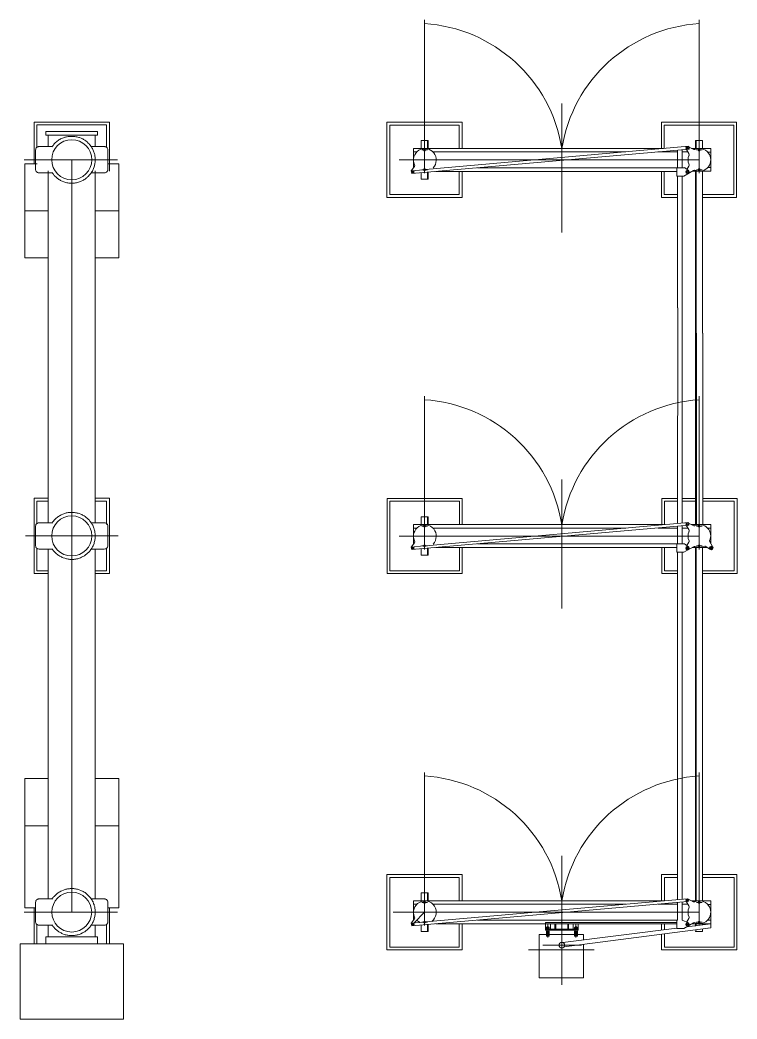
# Model space of a CAD drawing. Header units: metres. Extents: x 252 to 379, y 116 to 201.
# Drawn here: x 338.7 to 346.32, y 145.43 to 156.05 of the extents above; entities that cross this region are included whole.
import ezdxf

# ---------------------------------------------------------------- set-up
doc = ezdxf.new("R2010")
doc.units = ezdxf.units.M
doc.layers.add('KOMPONENTE', color=7, linetype='Continuous', lineweight=5)
doc.layers.add('L-STRUCTUR_SET_A', color=94, linetype='Continuous', lineweight=9)

# ---------------------------------------------------------------- blocks, each defined once
blk = doc.blocks.new('set_2s_1d')
at = {"color": 1, "lineweight": 0}
for p, q in [((24.226, -3.199), (24.226, -3.236)), ((24.776, -3.199), (24.226, -3.199)), ((24.776, -3.236), (24.226, -3.236)), ((24.251, -3.359), (24.251, -3.236)), ((24.251, -3.236), (24.751, -3.236)), ((24.355, -3.295), (24.364, -3.289)), ((24.364, -3.289), (24.374, -3.283)), ((24.374, -3.283), (24.383, -3.278)), ((24.383, -3.278), (24.393, -3.273)), ((24.393, -3.273), (24.412, -3.265)), ((24.412, -3.265), (24.42, -3.262)), ((24.42, -3.262), (24.428, -3.26)), ((24.428, -3.26), (24.436, -3.258)), ((24.436, -3.258), (24.445, -3.256)), ((24.445, -3.256), (24.453, -3.255)), ((24.453, -3.255), (24.462, -3.253)), ((24.462, -3.253), (24.472, -3.252)), ((24.472, -3.252), (24.481, -3.252)), ((24.481, -3.252), (24.501, -3.251)), ((24.501, -3.251), (24.512, -3.251)), ((24.512, -3.251), (24.523, -3.252)), ((24.523, -3.252), (24.534, -3.253)), ((24.534, -3.253), (24.545, -3.254)), ((24.545, -3.254), (24.555, -3.256)), ((24.555, -3.256), (24.565, -3.258)), ((24.565, -3.258), (24.575, -3.261)), ((24.575, -3.261), (24.584, -3.263)), ((24.584, -3.263), (24.602, -3.27)), ((24.602, -3.27), (24.61, -3.274)), ((24.61, -3.274), (24.618, -3.278)), ((24.618, -3.278), (24.626, -3.282)), ((24.626, -3.282), (24.634, -3.287)), ((24.634, -3.287), (24.641, -3.292)), ((24.641, -3.292), (24.649, -3.297)), ((24.751, -3.236), (24.751, -3.359)), ((24.776, -3.199), (24.776, -3.236)), ((24.119, -3.385), (24.117, -3.396)), ((24.117, -3.396), (24.117, -3.576)), ((24.121, -3.379), (24.119, -3.385)), ((24.124, -3.374), (24.121, -3.379)), ((24.128, -3.37), (24.124, -3.374)), ((24.133, -3.366), (24.128, -3.37)), ((24.138, -3.362), (24.133, -3.366)), ((24.143, -3.36), (24.138, -3.362)), ((24.149, -3.359), (24.143, -3.36)), ((24.155, -3.359), (24.149, -3.359)), ((24.294, -3.359), (24.155, -3.359)), ((24.291, -3.362), (24.294, -3.358)), ((24.294, -3.358), (24.297, -3.354)), ((24.297, -3.354), (24.3, -3.35)), ((24.3, -3.35), (24.303, -3.346)), ((24.303, -3.346), (24.306, -3.342)), ((24.306, -3.342), (24.309, -3.339)), ((24.309, -3.339), (24.312, -3.335)), ((24.312, -3.335), (24.315, -3.331)), ((24.315, -3.331), (24.322, -3.324)), ((24.322, -3.324), (24.33, -3.316)), ((24.33, -3.316), (24.338, -3.309)), ((24.338, -3.309), (24.346, -3.302)), ((24.346, -3.302), (24.355, -3.295)), ((24.649, -3.297), (24.656, -3.303)), ((24.656, -3.303), (24.664, -3.309)), ((24.664, -3.309), (24.677, -3.322)), ((24.677, -3.322), (24.685, -3.329)), ((24.685, -3.329), (24.691, -3.337)), ((24.691, -3.337), (24.698, -3.345)), ((24.698, -3.345), (24.704, -3.354)), ((24.704, -3.354), (24.71, -3.362)), ((24.708, -3.359), (24.847, -3.359)), ((24.71, -3.362), (24.716, -3.371)), ((24.716, -3.371), (24.721, -3.38)), ((24.721, -3.38), (24.726, -3.39)), ((24.726, -3.39), (24.734, -3.409)), ((24.847, -3.359), (24.852, -3.359)), ((24.852, -3.359), (24.858, -3.36)), ((24.858, -3.36), (24.864, -3.362)), ((24.864, -3.362), (24.869, -3.366)), ((24.869, -3.366), (24.874, -3.37)), ((24.874, -3.37), (24.878, -3.374)), ((24.878, -3.374), (24.881, -3.379)), ((24.881, -3.379), (24.883, -3.385)), ((24.883, -3.385), (24.885, -3.396)), ((24.885, -3.396), (24.885, -3.576)), ((23.995, -3.499), (24.986, -3.499)), ((24.734, -3.409), (24.737, -3.417)), ((24.737, -3.417), (24.74, -3.426)), ((24.74, -3.426), (24.743, -3.435)), ((24.743, -3.435), (24.745, -3.444)), ((24.745, -3.444), (24.747, -3.453)), ((24.747, -3.453), (24.748, -3.462)), ((24.748, -3.462), (24.749, -3.471)), ((24.749, -3.471), (24.75, -3.48)), ((24.75, -3.48), (24.751, -3.499)), ((24.751, -3.499), (24.751, -3.508)), ((24.001, -3.542), (24.001, -4.542)), ((24.001, -3.542), (24.001, -4.542)), ((24.132, -3.542), (24.001, -3.542)), ((24.117, -3.542), (24.001, -3.542)), ((24.117, -3.576), (24.117, -3.601)), ((24.117, -3.601), (24.117, -3.606)), ((24.117, -3.606), (24.119, -3.612)), ((24.724, -3.61), (24.72, -3.619)), ((24.729, -3.601), (24.724, -3.61)), ((24.733, -3.592), (24.729, -3.601)), ((24.739, -3.574), (24.733, -3.592)), ((24.742, -3.565), (24.739, -3.574)), ((24.744, -3.555), (24.742, -3.565)), ((24.746, -3.546), (24.744, -3.555)), ((24.748, -3.537), (24.746, -3.546)), ((24.749, -3.527), (24.748, -3.537)), ((24.75, -3.518), (24.749, -3.527)), ((24.751, -3.508), (24.75, -3.518)), ((24.884, -3.606), (24.883, -3.612)), ((24.885, -3.601), (24.884, -3.606)), ((24.885, -3.542), (25.001, -3.542)), ((24.885, -3.576), (24.885, -3.601)), ((25.001, -3.542), (25.001, -4.542)), ((24.119, -3.612), (24.121, -3.618)), ((24.121, -3.618), (24.124, -3.623)), ((24.124, -3.623), (24.128, -3.628)), ((24.128, -3.628), (24.133, -3.632)), ((24.133, -3.632), (24.138, -3.635)), ((24.138, -3.635), (24.143, -3.637)), ((24.143, -3.637), (24.155, -3.639)), ((24.155, -3.639), (24.294, -3.639)), ((24.251, -4.55), (24.251, -3.616)), ((24.297, -3.643), (24.291, -3.635)), ((24.299, -3.647), (24.297, -3.643)), ((24.302, -3.65), (24.299, -3.647)), ((24.305, -3.654), (24.302, -3.65)), ((24.308, -3.658), (24.305, -3.654)), ((24.311, -3.661), (24.308, -3.658)), ((24.314, -3.665), (24.311, -3.661)), ((24.317, -3.668), (24.314, -3.665)), ((24.32, -3.672), (24.317, -3.668)), ((24.334, -3.685), (24.32, -3.672)), ((24.341, -3.691), (24.334, -3.685)), ((24.349, -3.697), (24.341, -3.691)), ((24.357, -3.703), (24.349, -3.697)), ((24.365, -3.708), (24.357, -3.703)), ((24.373, -3.713), (24.365, -3.708)), ((24.381, -3.718), (24.373, -3.713)), ((24.626, -3.715), (24.618, -3.719)), ((24.634, -3.71), (24.626, -3.715)), ((24.642, -3.705), (24.634, -3.71)), ((24.649, -3.7), (24.642, -3.705)), ((24.656, -3.694), (24.649, -3.7)), ((24.664, -3.688), (24.656, -3.694)), ((24.67, -3.682), (24.664, -3.688)), ((24.677, -3.676), (24.67, -3.682)), ((24.691, -3.661), (24.677, -3.676)), ((24.697, -3.653), (24.691, -3.661)), ((24.703, -3.645), (24.697, -3.653)), ((24.709, -3.637), (24.703, -3.645)), ((24.847, -3.639), (24.708, -3.639)), ((24.715, -3.628), (24.709, -3.637)), ((24.72, -3.619), (24.715, -3.628)), ((24.751, -3.616), (24.751, -7.359)), ((24.858, -3.637), (24.847, -3.639)), ((24.864, -3.635), (24.858, -3.637)), ((24.869, -3.632), (24.864, -3.635)), ((24.874, -3.628), (24.869, -3.632)), ((24.878, -3.623), (24.874, -3.628)), ((24.881, -3.618), (24.878, -3.623)), ((24.883, -3.612), (24.881, -3.618)), ((24.39, -3.723), (24.381, -3.718)), ((24.398, -3.727), (24.39, -3.723)), ((24.418, -3.734), (24.398, -3.727)), ((24.428, -3.738), (24.418, -3.734)), ((24.438, -3.741), (24.428, -3.738)), ((24.448, -3.743), (24.438, -3.741)), ((24.459, -3.745), (24.448, -3.743)), ((24.469, -3.747), (24.459, -3.745)), ((24.48, -3.748), (24.469, -3.747)), ((24.49, -3.748), (24.48, -3.748)), ((24.501, -3.749), (24.49, -3.748)), ((24.521, -3.748), (24.501, -3.749)), ((24.532, -3.747), (24.521, -3.748)), ((24.542, -3.745), (24.532, -3.747)), ((24.552, -3.743), (24.542, -3.745)), ((24.562, -3.741), (24.552, -3.743)), ((24.572, -3.738), (24.562, -3.741)), ((24.582, -3.735), (24.572, -3.738)), ((24.592, -3.731), (24.582, -3.735)), ((24.602, -3.727), (24.592, -3.731)), ((24.618, -3.719), (24.602, -3.727)), ((24.001, -4.042), (24.251, -4.042)), ((24.751, -4.042), (25.001, -4.042)), ((24.001, -4.542), (24.251, -4.542)), ((24.001, -4.542), (24.251, -4.542)), ((24.251, -7.359), (24.251, -4.55)), ((25.001, -4.542), (24.751, -4.542)), ((24.315, -7.331), (24.322, -7.324)), ((24.322, -7.324), (24.329, -7.317)), ((24.329, -7.317), (24.337, -7.31)), ((24.337, -7.31), (24.345, -7.303)), ((24.345, -7.303), (24.353, -7.297)), ((24.353, -7.297), (24.361, -7.291)), ((24.361, -7.291), (24.37, -7.285)), ((24.37, -7.285), (24.379, -7.28)), ((24.379, -7.28), (24.388, -7.275)), ((24.388, -7.275), (24.407, -7.267)), ((24.407, -7.267), (24.416, -7.263)), ((24.416, -7.263), (24.425, -7.26)), ((24.425, -7.26), (24.434, -7.258)), ((24.434, -7.258), (24.443, -7.255)), ((24.443, -7.255), (24.453, -7.253)), ((24.453, -7.253), (24.462, -7.251)), ((24.462, -7.251), (24.472, -7.25)), ((24.472, -7.25), (24.482, -7.249)), ((24.482, -7.249), (24.501, -7.249)), ((24.501, -7.249), (24.511, -7.249)), ((24.511, -7.249), (24.521, -7.249)), ((24.521, -7.249), (24.531, -7.25)), ((24.531, -7.25), (24.541, -7.252)), ((24.541, -7.252), (24.551, -7.254)), ((24.551, -7.254), (24.56, -7.256)), ((24.56, -7.256), (24.57, -7.258)), ((24.57, -7.258), (24.58, -7.261)), ((24.58, -7.261), (24.598, -7.268)), ((24.598, -7.268), (24.608, -7.272)), ((24.608, -7.272), (24.617, -7.277)), ((24.617, -7.277), (24.625, -7.282)), ((24.625, -7.282), (24.634, -7.287)), ((24.634, -7.287), (24.642, -7.292)), ((24.642, -7.292), (24.65, -7.298)), ((24.65, -7.298), (24.658, -7.305)), ((24.658, -7.305), (24.666, -7.311)), ((24.666, -7.311), (24.68, -7.325)), ((24.68, -7.325), (24.688, -7.333)), ((24.119, -7.385), (24.117, -7.396)), ((24.117, -7.396), (24.117, -7.576)), ((24.121, -7.379), (24.119, -7.385)), ((24.124, -7.374), (24.121, -7.379)), ((24.128, -7.37), (24.124, -7.374)), ((24.133, -7.366), (24.128, -7.37)), ((24.138, -7.362), (24.133, -7.366)), ((24.143, -7.36), (24.138, -7.362)), ((24.149, -7.359), (24.143, -7.36)), ((24.155, -7.359), (24.149, -7.359)), ((24.294, -7.359), (24.155, -7.359)), ((24.291, -7.362), (24.294, -7.358)), ((24.294, -7.358), (24.297, -7.354)), ((24.297, -7.354), (24.3, -7.35)), ((24.3, -7.35), (24.303, -7.346)), ((24.303, -7.346), (24.306, -7.342)), ((24.306, -7.342), (24.309, -7.338)), ((24.309, -7.338), (24.312, -7.335)), ((24.312, -7.335), (24.315, -7.331)), ((24.688, -7.333), (24.695, -7.341)), ((24.695, -7.341), (24.701, -7.349)), ((24.701, -7.349), (24.707, -7.358)), ((24.707, -7.358), (24.713, -7.367)), ((24.708, -7.359), (24.847, -7.359)), ((24.713, -7.367), (24.719, -7.376)), ((24.719, -7.376), (24.724, -7.385)), ((24.724, -7.385), (24.728, -7.395)), ((24.728, -7.395), (24.736, -7.415)), ((24.736, -7.415), (24.739, -7.423)), ((24.739, -7.423), (24.741, -7.431)), ((24.741, -7.431), (24.744, -7.439)), ((24.847, -7.359), (24.852, -7.359)), ((24.852, -7.359), (24.858, -7.36)), ((24.858, -7.36), (24.864, -7.362)), ((24.864, -7.362), (24.869, -7.366)), ((24.869, -7.366), (24.874, -7.37)), ((24.874, -7.37), (24.878, -7.374)), ((24.878, -7.374), (24.881, -7.379)), ((24.881, -7.379), (24.883, -7.385)), ((24.883, -7.385), (24.885, -7.396)), ((24.885, -7.396), (24.885, -7.576)), ((24.993, -7.499), (24.008, -7.499)), ((24.744, -7.439), (24.746, -7.448)), ((24.746, -7.448), (24.747, -7.456)), ((24.747, -7.539), (24.746, -7.549)), ((24.747, -7.456), (24.748, -7.465)), ((24.749, -7.529), (24.747, -7.539)), ((24.748, -7.465), (24.749, -7.473)), ((24.749, -7.473), (24.75, -7.482)), ((24.75, -7.519), (24.749, -7.529)), ((24.75, -7.482), (24.751, -7.499)), ((24.751, -7.509), (24.75, -7.519)), ((24.751, -7.499), (24.751, -7.509)), ((24.117, -7.576), (24.117, -7.601)), ((24.117, -7.601), (24.117, -7.606)), ((24.117, -7.606), (24.119, -7.612)), ((24.119, -7.612), (24.121, -7.618)), ((24.121, -7.618), (24.124, -7.623)), ((24.124, -7.623), (24.128, -7.628)), ((24.128, -7.628), (24.133, -7.632)), ((24.133, -7.632), (24.138, -7.635)), ((24.138, -7.635), (24.143, -7.637)), ((24.143, -7.637), (24.155, -7.639)), ((24.155, -7.639), (24.294, -7.639)), ((24.251, -11.359), (24.251, -7.639)), ((24.297, -7.644), (24.291, -7.635)), ((24.301, -7.648), (24.297, -7.644)), ((24.304, -7.653), (24.301, -7.648)), ((24.703, -7.645), (24.697, -7.653)), ((24.708, -7.638), (24.703, -7.645)), ((24.713, -7.63), (24.708, -7.638)), ((24.847, -7.639), (24.708, -7.639)), ((24.718, -7.622), (24.713, -7.63)), ((24.723, -7.614), (24.718, -7.622)), ((24.727, -7.605), (24.723, -7.614)), ((24.731, -7.597), (24.727, -7.605)), ((24.738, -7.578), (24.731, -7.597)), ((24.741, -7.568), (24.738, -7.578)), ((24.743, -7.559), (24.741, -7.568)), ((24.746, -7.549), (24.743, -7.559)), ((24.751, -7.639), (24.751, -8.484)), ((24.858, -7.637), (24.847, -7.639)), ((24.864, -7.635), (24.858, -7.637)), ((24.869, -7.632), (24.864, -7.635)), ((24.874, -7.628), (24.869, -7.632)), ((24.878, -7.623), (24.874, -7.628)), ((24.881, -7.618), (24.878, -7.623)), ((24.883, -7.612), (24.881, -7.618)), ((24.884, -7.606), (24.883, -7.612)), ((24.885, -7.601), (24.884, -7.606)), ((24.885, -7.576), (24.885, -7.601)), ((24.307, -7.657), (24.304, -7.653)), ((24.311, -7.661), (24.307, -7.657)), ((24.314, -7.665), (24.311, -7.661)), ((24.318, -7.669), (24.314, -7.665)), ((24.321, -7.673), (24.318, -7.669)), ((24.325, -7.676), (24.321, -7.673)), ((24.34, -7.69), (24.325, -7.676)), ((24.348, -7.696), (24.34, -7.69)), ((24.356, -7.702), (24.348, -7.696)), ((24.364, -7.708), (24.356, -7.702)), ((24.373, -7.713), (24.364, -7.708)), ((24.382, -7.718), (24.373, -7.713)), ((24.391, -7.723), (24.382, -7.718)), ((24.4, -7.727), (24.391, -7.723)), ((24.409, -7.731), (24.4, -7.727)), ((24.427, -7.737), (24.409, -7.731)), ((24.436, -7.74), (24.427, -7.737)), ((24.445, -7.742), (24.436, -7.74)), ((24.454, -7.744), (24.445, -7.742)), ((24.463, -7.746), (24.454, -7.744)), ((24.473, -7.747), (24.463, -7.746)), ((24.482, -7.748), (24.473, -7.747)), ((24.491, -7.748), (24.482, -7.748)), ((24.501, -7.749), (24.491, -7.748)), ((24.522, -7.748), (24.501, -7.749)), ((24.532, -7.747), (24.522, -7.748)), ((24.543, -7.745), (24.532, -7.747)), ((24.553, -7.743), (24.543, -7.745)), ((24.564, -7.741), (24.553, -7.743)), ((24.574, -7.738), (24.564, -7.741)), ((24.584, -7.734), (24.574, -7.738)), ((24.594, -7.731), (24.584, -7.734)), ((24.603, -7.726), (24.594, -7.731)), ((24.62, -7.718), (24.603, -7.726)), ((24.628, -7.714), (24.62, -7.718)), ((24.636, -7.709), (24.628, -7.714)), ((24.644, -7.704), (24.636, -7.709)), ((24.651, -7.698), (24.644, -7.704)), ((24.659, -7.692), (24.651, -7.698)), ((24.666, -7.686), (24.659, -7.692)), ((24.672, -7.68), (24.666, -7.686)), ((24.679, -7.674), (24.672, -7.68)), ((24.692, -7.66), (24.679, -7.674)), ((24.697, -7.653), (24.692, -7.66)), ((24.751, -8.484), (24.751, -11.359)), ((24.001, -10.08), (24.251, -10.08)), ((24.001, -11.455), (24.001, -10.08)), ((24.751, -10.08), (25.001, -10.08)), ((25.001, -10.08), (25.001, -11.455)), ((24.501, -10.639), (24.501, -10.515)), ((24.001, -10.58), (24.251, -10.58)), ((24.751, -10.58), (25.001, -10.58)), ((24.421, -11.262), (24.43, -11.259)), ((24.43, -11.259), (24.439, -11.256)), ((24.439, -11.256), (24.448, -11.254)), ((24.448, -11.254), (24.457, -11.252)), ((24.457, -11.252), (24.466, -11.251)), ((24.466, -11.251), (24.476, -11.25)), ((24.476, -11.25), (24.485, -11.249)), ((24.485, -11.249), (24.504, -11.248)), ((24.504, -11.248), (24.513, -11.248)), ((24.513, -11.248), (24.523, -11.249)), ((24.523, -11.249), (24.532, -11.25)), ((24.532, -11.25), (24.542, -11.252)), ((24.542, -11.252), (24.551, -11.254)), ((24.551, -11.254), (24.561, -11.256)), ((24.561, -11.256), (24.57, -11.258)), ((24.57, -11.258), (24.579, -11.261)), ((24.133, -11.365), (24.128, -11.37)), ((24.138, -11.362), (24.133, -11.365)), ((24.143, -11.36), (24.138, -11.362)), ((24.149, -11.359), (24.143, -11.36)), ((24.155, -11.359), (24.149, -11.359)), ((24.294, -11.359), (24.155, -11.359)), ((24.291, -11.36), (24.292, -11.358)), ((24.291, -11.362), (24.291, -11.36)), ((24.292, -11.358), (24.294, -11.355)), ((24.294, -11.355), (24.296, -11.351)), ((24.296, -11.351), (24.3, -11.347)), ((24.3, -11.347), (24.304, -11.343)), ((24.304, -11.343), (24.308, -11.338)), ((24.308, -11.338), (24.314, -11.332)), ((24.314, -11.332), (24.327, -11.319)), ((24.327, -11.319), (24.335, -11.312)), ((24.335, -11.312), (24.342, -11.305)), ((24.342, -11.305), (24.35, -11.299)), ((24.35, -11.299), (24.358, -11.293)), ((24.358, -11.293), (24.367, -11.287)), ((24.367, -11.287), (24.376, -11.282)), ((24.376, -11.282), (24.385, -11.277)), ((24.385, -11.277), (24.394, -11.273)), ((24.394, -11.273), (24.412, -11.265)), ((24.412, -11.265), (24.421, -11.262)), ((24.579, -11.261), (24.597, -11.268)), ((24.597, -11.268), (24.606, -11.272)), ((24.606, -11.272), (24.615, -11.276)), ((24.615, -11.276), (24.624, -11.281)), ((24.624, -11.281), (24.633, -11.286)), ((24.633, -11.286), (24.642, -11.292)), ((24.642, -11.292), (24.65, -11.298)), ((24.65, -11.298), (24.658, -11.304)), ((24.658, -11.304), (24.666, -11.311)), ((24.666, -11.311), (24.68, -11.325)), ((24.68, -11.325), (24.687, -11.332)), ((24.687, -11.332), (24.694, -11.34)), ((24.694, -11.34), (24.7, -11.348)), ((24.7, -11.348), (24.706, -11.356)), ((24.706, -11.356), (24.712, -11.364)), ((24.708, -11.359), (24.847, -11.359)), ((24.712, -11.364), (24.717, -11.373)), ((24.847, -11.359), (24.852, -11.359)), ((24.852, -11.359), (24.858, -11.36)), ((24.858, -11.36), (24.864, -11.362)), ((24.864, -11.362), (24.869, -11.365)), ((24.869, -11.365), (24.874, -11.37)), ((24.117, -11.455), (24.001, -11.455)), ((24.119, -11.385), (24.117, -11.396)), ((24.117, -11.396), (24.117, -11.576)), ((24.121, -11.379), (24.119, -11.385)), ((24.124, -11.374), (24.121, -11.379)), ((24.128, -11.37), (24.124, -11.374)), ((24.717, -11.373), (24.722, -11.382)), ((24.722, -11.382), (24.727, -11.391)), ((24.727, -11.391), (24.734, -11.41)), ((24.734, -11.41), (24.738, -11.418)), ((24.738, -11.418), (24.74, -11.427)), ((24.74, -11.427), (24.743, -11.436)), ((24.743, -11.436), (24.745, -11.444)), ((24.745, -11.444), (24.747, -11.453)), ((24.747, -11.453), (24.748, -11.462)), ((24.748, -11.462), (24.749, -11.471)), ((24.749, -11.471), (24.75, -11.48)), ((24.874, -11.37), (24.878, -11.374)), ((24.878, -11.374), (24.881, -11.379)), ((24.881, -11.379), (24.883, -11.385)), ((24.883, -11.385), (24.885, -11.396)), ((24.885, -11.396), (24.885, -11.576)), ((25.001, -11.455), (24.885, -11.455)), ((24.986, -11.499), (23.995, -11.499)), ((24.117, -11.576), (24.117, -11.601)), ((24.739, -11.576), (24.732, -11.594)), ((24.741, -11.566), (24.739, -11.576)), ((24.744, -11.557), (24.741, -11.566)), ((24.746, -11.547), (24.744, -11.557)), ((24.748, -11.537), (24.746, -11.547)), ((24.749, -11.528), (24.748, -11.537)), ((24.75, -11.518), (24.749, -11.528)), ((24.75, -11.48), (24.751, -11.499)), ((24.751, -11.508), (24.75, -11.518)), ((24.751, -11.499), (24.751, -11.508)), ((24.885, -11.576), (24.885, -11.601)), ((24.117, -11.601), (24.117, -11.606)), ((24.117, -11.606), (24.119, -11.612)), ((24.119, -11.612), (24.121, -11.618)), ((24.121, -11.618), (24.124, -11.623)), ((24.124, -11.623), (24.128, -11.628)), ((24.128, -11.628), (24.133, -11.632)), ((24.133, -11.632), (24.138, -11.635)), ((24.138, -11.635), (24.143, -11.637)), ((24.143, -11.637), (24.155, -11.639)), ((24.155, -11.639), (24.294, -11.639)), ((24.251, -11.639), (24.251, -11.761)), ((24.298, -11.645), (24.291, -11.635)), ((24.302, -11.65), (24.298, -11.645)), ((24.305, -11.654), (24.302, -11.65)), ((24.309, -11.659), (24.305, -11.654)), ((24.313, -11.663), (24.309, -11.659)), ((24.317, -11.668), (24.313, -11.663)), ((24.321, -11.672), (24.317, -11.668)), ((24.325, -11.676), (24.321, -11.672)), ((24.329, -11.68), (24.325, -11.676)), ((24.342, -11.692), (24.329, -11.68)), ((24.669, -11.684), (24.662, -11.69)), ((24.676, -11.677), (24.669, -11.684)), ((24.689, -11.663), (24.676, -11.677)), ((24.696, -11.655), (24.689, -11.663)), ((24.702, -11.647), (24.696, -11.655)), ((24.708, -11.638), (24.702, -11.647)), ((24.713, -11.63), (24.708, -11.638)), ((24.847, -11.639), (24.708, -11.639)), ((24.719, -11.621), (24.713, -11.63)), ((24.723, -11.612), (24.719, -11.621)), ((24.728, -11.603), (24.723, -11.612)), ((24.732, -11.594), (24.728, -11.603)), ((24.751, -11.761), (24.751, -11.639)), ((24.858, -11.637), (24.847, -11.639)), ((24.864, -11.635), (24.858, -11.637)), ((24.869, -11.632), (24.864, -11.635)), ((24.874, -11.628), (24.869, -11.632)), ((24.878, -11.623), (24.874, -11.628)), ((24.881, -11.618), (24.878, -11.623)), ((24.883, -11.612), (24.881, -11.618)), ((24.884, -11.606), (24.883, -11.612)), ((24.885, -11.601), (24.884, -11.606)), ((24.226, -11.761), (24.226, -11.836)), ((24.776, -11.761), (24.226, -11.761)), ((24.251, -11.761), (24.751, -11.761)), ((24.349, -11.698), (24.342, -11.692)), ((24.357, -11.703), (24.349, -11.698)), ((24.364, -11.708), (24.357, -11.703)), ((24.372, -11.713), (24.364, -11.708)), ((24.379, -11.717), (24.372, -11.713)), ((24.387, -11.721), (24.379, -11.717)), ((24.395, -11.725), (24.387, -11.721)), ((24.403, -11.729), (24.395, -11.725)), ((24.422, -11.736), (24.403, -11.729)), ((24.432, -11.739), (24.422, -11.736)), ((24.441, -11.741), (24.432, -11.739)), ((24.451, -11.744), (24.441, -11.741)), ((24.461, -11.745), (24.451, -11.744)), ((24.471, -11.747), (24.461, -11.745)), ((24.481, -11.748), (24.471, -11.747)), ((24.491, -11.748), (24.481, -11.748)), ((24.501, -11.749), (24.491, -11.748)), ((24.521, -11.748), (24.501, -11.749)), ((24.531, -11.747), (24.521, -11.748)), ((24.541, -11.745), (24.531, -11.747)), ((24.551, -11.744), (24.541, -11.745)), ((24.56, -11.741), (24.551, -11.744)), ((24.57, -11.739), (24.56, -11.741)), ((24.58, -11.736), (24.57, -11.739)), ((24.589, -11.732), (24.58, -11.736)), ((24.598, -11.729), (24.589, -11.732)), ((24.615, -11.721), (24.598, -11.729)), ((24.623, -11.716), (24.615, -11.721)), ((24.631, -11.712), (24.623, -11.716)), ((24.639, -11.707), (24.631, -11.712)), ((24.647, -11.701), (24.639, -11.707)), ((24.655, -11.696), (24.647, -11.701)), ((24.662, -11.69), (24.655, -11.696)), ((24.776, -11.836), (24.776, -11.761))]:
    blk.add_line(p, q, dxfattribs=at)
at = {"color": 7, "lineweight": 0}
blk.add_line((24.501, -3.499), (24.501, -11.499), dxfattribs=at)
at = {"color": 1, "lineweight": 0, "elevation": 0.449}
blk.add_lwpolyline([(25.051, -11.836), (23.951, -11.836), (23.951, -12.636), (25.051, -12.636)], close=True, dxfattribs=at)
at = {"color": 1, "lineweight": 0}
for centre, radius in [((24.501, -3.499), 0.213), ((24.501, -7.499), 0.213), ((24.501, -11.499), 0.212)]:
    blk.add_circle(centre, radius, dxfattribs=at)
at = {"layer": 'KOMPONENTE', "color": 1}
for p, q in [((28.251, -3.642), (28.251, -2.013)), ((31.171, -3.642), (31.171, -2.013)), ((29.711, -4.272), (29.711, -3.131)), ((28.216, -3.295), (28.216, -3.379)), ((28.281, -3.395), (28.221, -3.395)), ((28.251, -3.36), (28.251, -3.425)), ((28.283, -3.295), (28.283, -3.379)), ((28.291, -3.295), (28.291, -3.379)), ((30.942, -3.397), (30.942, -3.583)), ((30.989, -3.583), (30.989, -3.392)), ((31.035, -3.39), (31.061, -3.432)), ((31.106, -3.388), (31.059, -3.362)), ((31.131, -3.295), (31.131, -3.379)), ((31.138, -3.295), (31.138, -3.379)), ((31.141, -3.395), (31.201, -3.395)), ((31.171, -3.355), (31.171, -3.42)), ((31.206, -3.295), (31.206, -3.379)), ((27.981, -3.5), (31.171, -3.5)), ((28.17, -3.415), (28.134, -3.415)), ((31.05, -3.415), (30.989, -3.415)), ((31.294, -3.418), (31.261, -3.418)), ((28.143, -3.572), (28.108, -3.617)), ((28.281, -3.605), (28.221, -3.605)), ((28.251, -3.575), (28.251, -3.635)), ((28.815, -3.584), (31.017, -3.584)), ((31.061, -3.567), (31.038, -3.601)), ((31.141, -3.605), (31.201, -3.605)), ((31.171, -3.575), (31.171, -3.635)), ((31.261, -3.583), (31.294, -3.583)), ((28.216, -3.636), (28.216, -3.705)), ((28.283, -3.63), (28.283, -3.705)), ((28.291, -3.63), (28.291, -3.705)), ((30.942, -3.673), (30.941, -5.072)), ((30.989, -4.864), (30.989, -3.673)), ((31.131, -3.622), (31.131, -4.862)), ((31.138, -3.622), (31.138, -5.344)), ((31.206, -3.622), (31.206, -5.344)), ((30.989, -7.362), (30.991, -4.864)), ((31.133, -4.862), (31.133, -7.379)), ((30.943, -5.072), (30.942, -7.366)), ((31.141, -5.344), (31.141, -7.379)), ((31.208, -5.344), (31.208, -7.379)), ((28.251, -7.642), (28.251, -6.013)), ((31.171, -7.642), (31.171, -6.013)), ((29.711, -8.272), (29.711, -7.131)), ((28.216, -7.379), (28.216, -7.295)), ((28.283, -7.379), (28.283, -7.295)), ((28.291, -7.379), (28.291, -7.295)), ((28.17, -7.415), (28.134, -7.415)), ((28.281, -7.395), (28.221, -7.395)), ((28.251, -7.365), (28.251, -7.425)), ((30.942, -7.397), (30.942, -7.403)), ((30.942, -7.402), (30.942, -7.583)), ((30.942, -7.403), (30.942, -7.583)), ((30.989, -7.396), (30.989, -7.392)), ((30.989, -7.583), (30.989, -7.395)), ((30.989, -7.583), (30.989, -7.396)), ((31.05, -7.415), (30.989, -7.415)), ((31.035, -7.39), (31.061, -7.432)), ((31.035, -7.39), (31.061, -7.432)), ((31.106, -7.388), (31.059, -7.362)), ((31.141, -7.395), (31.201, -7.395)), ((31.171, -7.365), (31.171, -7.425)), ((31.294, -7.418), (31.261, -7.418)), ((27.981, -7.5), (30.499, -7.5)), ((27.981, -7.5), (31.171, -7.5)), ((28.311, -7.5), (28.266, -7.5)), ((28.143, -7.572), (28.108, -7.617)), ((28.216, -7.636), (28.216, -7.705)), ((28.281, -7.605), (28.221, -7.605)), ((28.251, -7.575), (28.251, -7.635)), ((28.283, -7.63), (28.283, -7.705)), ((28.291, -7.629), (28.291, -7.705)), ((28.815, -7.584), (31.014, -7.583)), ((31.061, -7.567), (31.038, -7.601)), ((31.131, -7.622), (31.131, -11.379)), ((31.138, -7.622), (31.138, -11.379)), ((31.141, -7.605), (31.201, -7.605)), ((31.171, -7.575), (31.171, -7.635)), ((31.206, -7.622), (31.206, -11.379)), ((31.292, -7.643), (31.233, -7.607)), ((31.316, -7.619), (31.282, -7.555)), ((30.942, -7.673), (30.942, -11.366)), ((30.989, -11.362), (30.989, -7.673)), ((28.251, -11.642), (28.251, -10.013)), ((31.171, -11.642), (31.171, -10.013)), ((31.171, -11.642), (31.171, -10.7)), ((29.711, -12.272), (29.711, -11.131)), ((28.216, -11.379), (28.216, -11.295)), ((28.251, -11.425), (28.251, -11.365)), ((28.283, -11.379), (28.283, -11.295)), ((28.291, -11.379), (28.291, -11.295)), ((31.106, -11.388), (31.059, -11.362)), ((31.171, -11.425), (31.171, -11.365)), ((28.17, -11.415), (28.134, -11.415)), ((28.281, -11.395), (28.221, -11.395)), ((30.942, -11.397), (30.942, -11.583)), ((30.989, -11.415), (30.989, -11.393)), ((30.989, -11.583), (30.989, -11.393)), ((31.05, -11.415), (30.989, -11.415)), ((31.035, -11.39), (31.061, -11.432)), ((31.141, -11.395), (31.201, -11.395)), ((31.294, -11.418), (31.261, -11.418)), ((27.918, -11.5), (31.171, -11.5)), ((28.143, -11.571), (28.108, -11.617)), ((28.251, -11.5), (28.141, -11.612)), ((28.251, -11.638), (28.251, -11.573)), ((31.061, -11.567), (31.038, -11.601)), ((31.171, -11.64), (31.171, -11.575)), ((28.216, -11.636), (28.216, -11.705)), ((28.281, -11.605), (28.221, -11.605)), ((28.283, -11.63), (28.283, -11.705)), ((28.291, -11.629), (28.291, -11.705)), ((28.816, -11.583), (30.942, -11.583)), ((29.536, -11.61), (29.536, -11.69)), ((29.591, -11.61), (29.536, -11.61)), ((29.886, -11.681), (29.536, -11.681)), ((29.55, -11.691), (29.55, -11.682)), ((29.556, -11.661), (29.556, -11.67)), ((29.556, -11.672), (29.556, -11.681)), ((29.557, -11.691), (29.557, -11.682)), ((29.561, -11.63), (29.561, -11.769)), ((29.565, -11.691), (29.565, -11.682)), ((29.567, -11.661), (29.567, -11.67)), ((29.567, -11.672), (29.567, -11.681)), ((29.572, -11.691), (29.572, -11.682)), ((29.646, -11.61), (29.591, -11.61)), ((29.591, -11.622), (29.591, -11.69)), ((29.638, -11.622), (29.638, -11.69)), ((29.776, -11.61), (29.646, -11.61)), ((29.646, -11.622), (29.646, -11.69)), ((29.723, -11.823), (30.935, -11.668)), ((31.294, -11.665), (29.735, -11.868)), ((29.776, -11.61), (29.831, -11.61)), ((29.776, -11.622), (29.776, -11.69)), ((29.783, -11.622), (29.783, -11.69)), ((29.831, -11.61), (30.935, -11.61)), ((29.831, -11.622), (29.831, -11.69)), ((29.85, -11.691), (29.85, -11.682)), ((29.856, -11.661), (29.856, -11.67)), ((29.856, -11.672), (29.856, -11.681)), ((29.857, -11.691), (29.857, -11.682)), ((29.861, -11.63), (29.861, -11.769)), ((29.865, -11.691), (29.865, -11.682)), ((29.867, -11.661), (29.867, -11.67)), ((29.867, -11.672), (29.867, -11.681)), ((29.872, -11.691), (29.872, -11.682)), ((29.886, -11.622), (29.886, -11.69)), ((31.04, -11.655), (31.294, -11.622)), ((31.131, -11.622), (31.131, -11.647)), ((31.138, -11.622), (31.138, -11.645)), ((31.141, -11.605), (31.201, -11.605)), ((31.206, -11.622), (31.206, -11.632)), ((31.206, -11.682), (31.206, -11.705)), ((31.261, -11.583), (31.294, -11.583)), ((31.262, -11.671), (31.294, -11.665)), ((31.294, -11.665), (31.294, -11.622)), ((29.886, -11.69), (29.536, -11.69)), ((31.131, -11.697), (31.131, -11.705)), ((31.138, -11.695), (31.138, -11.705)), ((29.921, -11.851), (29.51, -11.851))]:
    blk.add_line(p, q, dxfattribs=at)
for points in [[(29.711, -2.9), (29.711, -3.6)], [(31.06, -3.356), (31.064, -3.386), (28.115, -3.645), (28.108, -3.617), (28.241, -3.605)], [(30.792, -3.379), (28.134, -3.379), (28.134, -3.584)], [(28.291, -3.295), (28.216, -3.295)], [(28.262, -3.604), (31.06, -3.356)], [(31.095, -3.622), (31.294, -3.622), (31.294, -3.379), (31.089, -3.379)], [(31.206, -3.295), (31.131, -3.295)], [(30.391, -3.415), (28.341, -3.415)], [(30.844, -3.415), (30.733, -3.415)], [(30.942, -3.415), (30.844, -3.415)], [(30.935, -3.583), (30.935, -3.673), (31.009, -3.673), (31.11, -3.614)], [(31.014, -3.583), (31.057, -3.614)], [(28.291, -3.705), (28.216, -3.705)], [(28.373, -3.623), (30.937, -3.623)], [(29.711, -6.9), (29.711, -7.6)], [(28.291, -7.295), (28.216, -7.295)], [(31.058, -7.356), (31.062, -7.386), (28.115, -7.645), (28.108, -7.617), (28.24, -7.605)], [(30.79, -7.379), (28.134, -7.379), (28.134, -7.584)], [(28.262, -7.604), (31.058, -7.356)], [(30.39, -7.415), (28.341, -7.415)], [(30.844, -7.415), (30.734, -7.415)], [(30.942, -7.415), (30.844, -7.415)], [(31.294, -7.578), (31.294, -7.379), (31.089, -7.379)], [(28.373, -7.623), (30.935, -7.623)], [(30.935, -7.583), (30.935, -7.673), (31.009, -7.673), (31.11, -7.614)], [(31.014, -7.583), (31.057, -7.614)], [(31.095, -7.622), (31.258, -7.622)], [(28.291, -7.705), (28.216, -7.705)], [(29.711, -10.9), (29.711, -11.6)], [(31.043, -11.357), (31.047, -11.387), (28.115, -11.645), (28.108, -11.617), (28.24, -11.605)], [(28.291, -11.295), (28.216, -11.295)], [(28.262, -11.603), (31.043, -11.357)], [(28.134, -11.5), (28.134, -11.379), (29.869, -11.379)], [(30.798, -11.379), (28.134, -11.379), (28.134, -11.583)], [(30.391, -11.415), (28.341, -11.415)], [(30.844, -11.415), (30.735, -11.415)], [(30.942, -11.415), (30.844, -11.415)], [(31.095, -11.622), (31.294, -11.622), (31.294, -11.379), (31.089, -11.379)], [(29.711, -11.55), (29.711, -12.25)], [(28.373, -11.622), (30.935, -11.622)], [(29.547, -11.67), (29.547, -11.661)], [(29.547, -11.681), (29.547, -11.672)], [(29.55, -11.682), (29.572, -11.682)], [(29.551, -11.66), (29.571, -11.66)], [(29.551, -11.671), (29.571, -11.671)], [(29.551, -11.671), (29.571, -11.671)], [(29.56, -11.67), (29.56, -11.661)], [(29.56, -11.681), (29.56, -11.672)], [(29.575, -11.67), (29.575, -11.661)], [(29.575, -11.681), (29.575, -11.672)], [(29.847, -11.67), (29.847, -11.661)], [(29.847, -11.681), (29.847, -11.672)], [(29.85, -11.682), (29.872, -11.682)], [(29.851, -11.66), (29.871, -11.66)], [(29.851, -11.671), (29.871, -11.671)], [(29.851, -11.671), (29.871, -11.671)], [(29.86, -11.67), (29.86, -11.661)], [(29.86, -11.681), (29.86, -11.672)], [(29.875, -11.67), (29.875, -11.661)], [(29.875, -11.681), (29.875, -11.672)], [(30.935, -11.583), (30.935, -11.673), (31.009, -11.673), (31.11, -11.613)], [(30.989, -11.583), (31.057, -11.614)], [(28.291, -11.705), (28.216, -11.705)], [(29.942, -11.779), (29.942, -11.736), (29.469, -11.736), (29.469, -12.199), (29.942, -12.199), (29.942, -11.841)], [(29.942, -11.795), (29.942, -11.779)], [(31.206, -11.705), (31.131, -11.705)], [(29.356, -11.9), (30.056, -11.9)]]:
    blk.add_lwpolyline(points, dxfattribs=at)
for points in [[(29.551, -11.66), (29.551, -11.658, -0.414214), (29.555, -11.654), (29.566, -11.654, -0.414214), (29.57, -11.658), (29.57, -11.66)], [(29.851, -11.66), (29.851, -11.658, -0.414214), (29.855, -11.654), (29.866, -11.654, -0.414214), (29.87, -11.658), (29.87, -11.66)]]:
    blk.add_lwpolyline(points, format="xyb", close=True, dxfattribs=at)
for points in [[(29.546, -11.704), (29.55, -11.691), (29.572, -11.691), (29.576, -11.704)], [(29.546, -11.704), (29.546, -11.753), (29.576, -11.753), (29.576, -11.704)], [(29.55, -11.71), (29.55, -11.749), (29.555, -11.749), (29.555, -11.71)], [(29.572, -11.71), (29.572, -11.749), (29.566, -11.749), (29.566, -11.71)], [(29.846, -11.704), (29.85, -11.691), (29.872, -11.691), (29.876, -11.704)], [(29.846, -11.704), (29.846, -11.753), (29.876, -11.753), (29.876, -11.704)], [(29.85, -11.71), (29.85, -11.749), (29.855, -11.749), (29.855, -11.71)], [(29.872, -11.71), (29.872, -11.749), (29.866, -11.749), (29.866, -11.71)]]:
    blk.add_lwpolyline(points, close=True, dxfattribs=at)
for centre, radius in [((28.251, -3.395), 0.011), ((31.045, -3.372), 0.0149), ((31.045, -3.372), 0.00347), ((31.171, -3.395), 0.011), ((28.251, -3.605), 0.011), ((31.046, -3.629), 0.0188), ((31.171, -3.605), 0.011), ((28.126, -3.629), 0.0137), ((28.126, -3.629), 0.00347), ((31.046, -3.629), 0.0149), ((31.046, -3.629), 0.00347), ((28.251, -7.395), 0.011), ((31.045, -7.372), 0.0149), ((31.045, -7.372), 0.00347), ((31.171, -7.395), 0.011), ((28.126, -7.629), 0.0137), ((28.126, -7.629), 0.00347), ((28.251, -7.605), 0.011), ((31.046, -7.629), 0.0188), ((31.046, -7.629), 0.0149), ((31.046, -7.629), 0.00347), ((31.171, -7.605), 0.011), ((31.3, -7.627), 0.0181), ((31.3, -7.627), 0.0122), ((31.3, -7.627), 0.00385), ((31.045, -11.372), 0.0149), ((28.251, -11.395), 0.011), ((31.045, -11.372), 0.00347), ((31.171, -11.395), 0.011), ((28.126, -11.629), 0.0137), ((28.126, -11.629), 0.00347), ((28.251, -11.605), 0.011), ((31.046, -11.629), 0.0188), ((31.046, -11.629), 0.0149), ((31.046, -11.629), 0.00347), ((31.171, -11.605), 0.011), ((29.711, -11.851), 0.0303)]:
    blk.add_circle(centre, radius, dxfattribs=at)
for centre, radius, start, end in [((28.151, -3.627), 1.579, 9.0214, 86.3827), ((31.271, -3.627), 1.579, 93.6173, 170.9786), ((28.255, -3.501), 0.121, 315.7119, 205.0789), ((31.117, -3.368), 0.0226, 242.0848, 289.5903), ((31.173, -3.5), 0.121, 247.2448, 113.8398), ((31.173, -3.5), 0.121, 155.88, 205.0147), ((31.043, -3.443), 0.021, 337.9759, 31.0904), ((28.129, -3.56), 0.0188, 322.2053, 25.0789), ((31.044, -3.557), 0.02, 329.5265, 23.9199), ((31.12, -3.63), 0.0191, 65.3962, 121.3052), ((28.151, -7.627), 1.579, 9.0214, 86.3827), ((31.271, -7.627), 1.579, 93.6173, 170.9786), ((28.255, -7.501), 0.121, 315.7119, 205.0789), ((31.043, -7.443), 0.021, 337.9759, 31.0904), ((31.117, -7.369), 0.0224, 239.7926, 289.6324), ((31.173, -7.5), 0.121, 334.4508, 113.8398), ((31.173, -7.5), 0.121, 155.88, 205.0147), ((28.129, -7.56), 0.0188, 322.2053, 25.0789), ((31.044, -7.557), 0.02, 329.5265, 15.8454), ((31.12, -7.636), 0.0248, 75.9212, 114.2126), ((31.173, -7.5), 0.121, 247.2448, 298.1404), ((31.232, -7.61), 0.003, 59.0322, 118.1404), ((31.285, -7.554), 0.003, 154.4508, 207.7585), ((28.151, -11.627), 1.579, 9.0214, 86.3827), ((31.271, -11.627), 1.579, 93.6173, 170.9786), ((28.255, -11.501), 0.121, 307.0829, 205.0141), ((31.173, -11.501), 0.121, 155.88, 205.0147), ((31.042, -11.443), 0.022, 338.3098, 30.5019), ((31.117, -11.368), 0.0226, 242.0848, 289.5903), ((31.173, -11.5), 0.121, 247.2448, 113.8398), ((28.129, -11.56), 0.0188, 322.2053, 25.0789), ((31.045, -11.557), 0.0189, 328.708, 16.1426), ((28.251, -11.5), 0.117, 225.558, 247.1618), ((29.551, -11.669), 0.00845, 58.704, 121.296), ((29.551, -11.663), 0.00845, 238.704, 301.296), ((29.551, -11.679), 0.00845, 58.704, 121.296), ((29.551, -11.673), 0.00845, 238.704, 301.296), ((29.561, -11.673), 0.0125, 64.3953, 115.6059), ((29.561, -11.658), 0.0125, 244.3941, 295.6047), ((29.561, -11.683), 0.0125, 64.3953, 115.6059), ((29.561, -11.669), 0.0125, 244.3941, 295.6047), ((29.571, -11.669), 0.00845, 58.7026, 121.2974), ((29.571, -11.663), 0.00845, 238.7026, 301.2974), ((29.571, -11.679), 0.00845, 58.7026, 121.2974), ((29.571, -11.673), 0.00845, 238.7026, 301.2974), ((29.851, -11.669), 0.00845, 58.704, 121.296), ((29.851, -11.663), 0.00845, 238.704, 301.296), ((29.851, -11.679), 0.00845, 58.704, 121.296), ((29.851, -11.673), 0.00845, 238.704, 301.296), ((29.861, -11.673), 0.0125, 64.3953, 115.6059), ((29.861, -11.658), 0.0125, 244.3941, 295.6047), ((29.861, -11.683), 0.0125, 64.3953, 115.6059), ((29.861, -11.669), 0.0125, 244.3941, 295.6047), ((29.871, -11.669), 0.00845, 58.7026, 121.2974), ((29.871, -11.663), 0.00845, 238.7026, 301.2974), ((29.871, -11.679), 0.00845, 58.7026, 121.2974), ((29.871, -11.673), 0.00845, 238.7026, 301.2974), ((31.12, -11.63), 0.0191, 65.3962, 121.3052)]:
    blk.add_arc(centre, radius, start, end, dxfattribs=at)
at = {"layer": 'L-STRUCTUR_SET_A'}
for points in [[(24.101, -3.542), (24.101, -3.099), (24.901, -3.099), (24.901, -3.621)], [(24.131, -3.367), (24.131, -3.129), (24.871, -3.129), (24.871, -3.367)], [(28.651, -3.623), (28.651, -3.9), (27.851, -3.9), (27.851, -3.1), (28.651, -3.1), (28.651, -3.379)], [(28.621, -3.623), (28.621, -3.87), (27.881, -3.87), (27.881, -3.13), (28.621, -3.13), (28.621, -3.379)], [(30.769, -3.379), (30.769, -3.1), (31.569, -3.1), (31.569, -3.9), (31.206, -3.9)], [(30.799, -3.379), (30.799, -3.13), (31.539, -3.13), (31.539, -3.87), (31.206, -3.87)], [(30.942, -3.9), (30.769, -3.9), (30.769, -3.623)], [(30.942, -3.87), (30.799, -3.87), (30.799, -3.623)], [(31.138, -3.87), (31.131, -3.87)], [(31.138, -3.9), (31.131, -3.9)], [(24.251, -7.899), (24.101, -7.899), (24.101, -7.099), (24.251, -7.099)], [(24.751, -7.099), (24.901, -7.099), (24.901, -7.621)], [(28.653, -7.623), (28.653, -7.9), (27.853, -7.9), (27.853, -7.1), (28.653, -7.1), (28.653, -7.379)], [(30.773, -7.379), (30.773, -7.1), (30.942, -7.1)], [(30.989, -7.1), (31.133, -7.1)], [(31.208, -7.1), (31.573, -7.1), (31.573, -7.9), (31.206, -7.9)], [(24.131, -7.367), (24.131, -7.129), (24.251, -7.129)], [(24.751, -7.129), (24.871, -7.129), (24.871, -7.378)], [(28.623, -7.623), (28.623, -7.87), (27.883, -7.87), (27.883, -7.13), (28.623, -7.13), (28.623, -7.379)], [(30.803, -7.378), (30.803, -7.13), (30.942, -7.13)], [(30.989, -7.13), (31.133, -7.13)], [(31.208, -7.13), (31.543, -7.13), (31.543, -7.87), (31.206, -7.87)], [(24.251, -7.869), (24.131, -7.869), (24.131, -7.63)], [(24.901, -7.621), (24.901, -7.899), (24.751, -7.899)], [(24.871, -7.63), (24.871, -7.869), (24.751, -7.869)], [(30.942, -7.9), (30.773, -7.9), (30.773, -7.623)], [(30.942, -7.87), (30.803, -7.87), (30.803, -7.623)], [(31.138, -7.87), (31.131, -7.87)], [(31.138, -7.9), (31.131, -7.9)], [(28.651, -11.622), (28.651, -11.9), (27.851, -11.9), (27.851, -11.1), (28.651, -11.1), (28.651, -11.379)], [(28.621, -11.622), (28.621, -11.87), (27.881, -11.87), (27.881, -11.13), (28.621, -11.13), (28.621, -11.379)], [(30.771, -11.379), (30.771, -11.1), (30.94, -11.1)], [(31.204, -11.1), (31.571, -11.1), (31.571, -11.9), (30.771, -11.9), (30.771, -11.733)], [(30.801, -11.379), (30.801, -11.13), (30.94, -11.13)], [(31.204, -11.13), (31.541, -11.13), (31.541, -11.87), (30.801, -11.87), (30.801, -11.729)], [(31.136, -11.1), (31.129, -11.1)], [(31.136, -11.13), (31.129, -11.13)], [(24.101, -11.836), (24.101, -11.455)], [(24.901, -11.455), (24.901, -11.621)], [(24.131, -11.836), (24.131, -11.63)], [(24.871, -11.63), (24.871, -11.836)], [(24.901, -11.621), (24.901, -11.836)], [(30.771, -11.689), (30.771, -11.622)], [(30.801, -11.685), (30.801, -11.622)]]:
    blk.add_lwpolyline(points, dxfattribs=at)

msp = doc.modelspace()

# ---------------------------------------------------------------- block references
msp.add_blockref('set_2s_1d', (314.746, 158.065))

doc.saveas('drawing.dxf')
